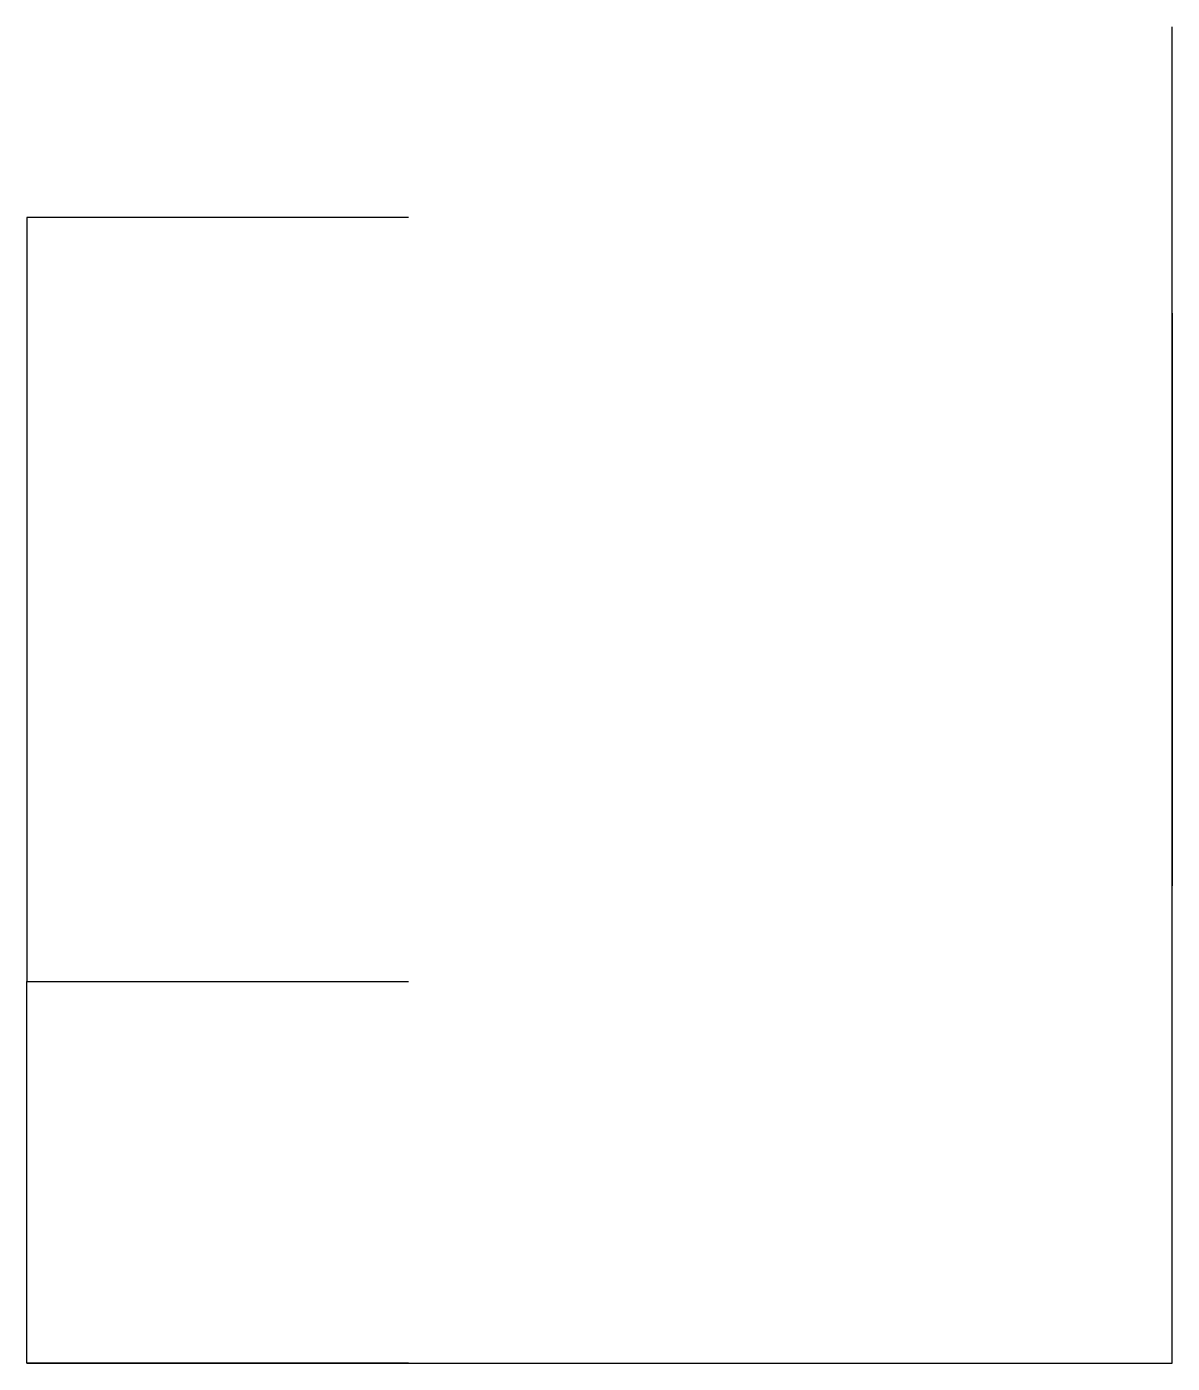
# Model space of a CAD drawing. Header units: millimetres. Extents: x 46.4 to 76.4, y 0 to 35.
import ezdxf

# ---------------------------------------------------------------- set-up
doc = ezdxf.new("R2010")
doc.units = ezdxf.units.MM

msp = doc.modelspace()

# ---------------------------------------------------------------- linework, layer by layer
at = {"extrusion": (1, 0, 0)}
for p, q in [((76.408, 5, 73.168), (76.408, 35, 73.168)), ((76.408, 35, 73.168), (76.408, 35, 70.168)), ((56.408, 10, 120.168), (56.408, 10, 108.168)), ((76.408, 0, 70.168), (76.408, 5, 70.168)), ((76.408, 5, 70.168), (76.408, 5, 73.168)), ((76.408, 0, 70.168), (76.408, 0, 70.168))]:
    msp.add_line(p, q, dxfattribs=at)
at = {"extrusion": (0, -1, 0)}
for p, q in [((56.408, 30, 120.168), (46.408, 30, 120.168)), ((76.408, 0, 100.168), (76.408, 20, 100.168)), ((46.408, 0, 120.168), (46.408, 10, 120.168)), ((46.408, 10, 120.168), (56.408, 10, 120.168)), ((56.408, 0, 120.168), (46.408, 0, 120.168)), ((46.408, 0, 120.168), (46.408, 0, 70.168)), ((46.408, 0, 70.168), (76.408, 0, 70.168)), ((76.408, 0, 70.168), (76.408, 0, 100.168))]:
    msp.add_line(p, q, dxfattribs=at)
at = {"extrusion": (-1, 0, 1.42109e-16)}
for p, q in [((46.408, 30, 120.168), (46.408, 30, 108.168)), ((46.408, 30, 108.168), (46.408, 10, 108.168)), ((46.408, 10, 108.168), (46.408, 10, 120.168))]:
    msp.add_line(p, q, dxfattribs=at)
at = {"extrusion": (1, 0, 0)}
msp.add_circle((20, 85.168, 76.408), 7.5, dxfattribs=at)
at = {"extrusion": (0, -1, 0)}
msp.add_arc((76.408, 120.168), 20, 180, 270, dxfattribs=at)

doc.saveas('drawing.dxf')
